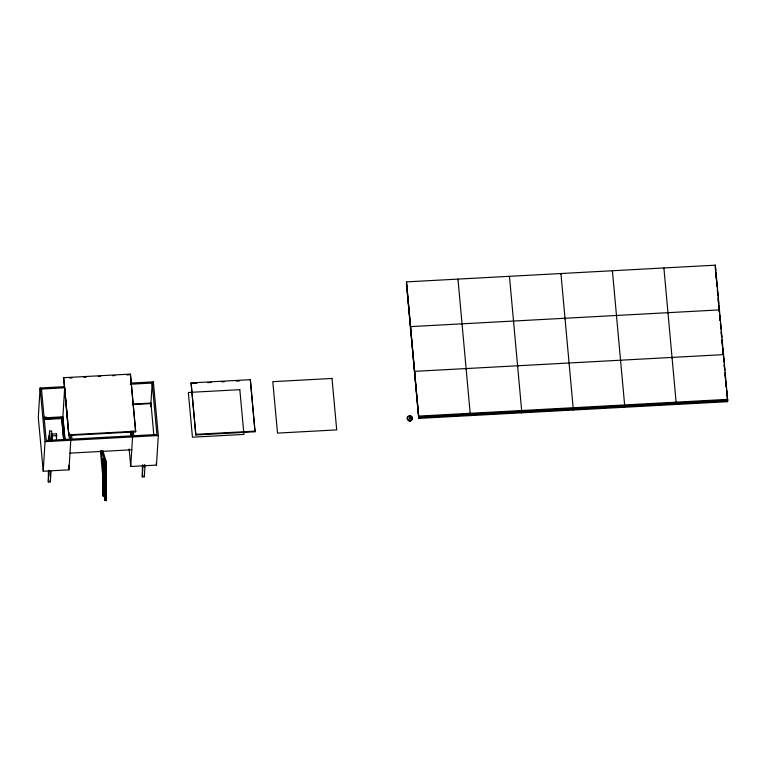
<?xml version="1.0" encoding="UTF-8"?>
<svg xmlns="http://www.w3.org/2000/svg" width="766" height="766" viewBox="0 0 766 766"><rect width="100%" height="100%" fill="white"/><g stroke="black" fill="none" stroke-linecap="round" stroke-linejoin="round"><path stroke-width="1.15" d="M105.181 496.866L106.196 496.751L105.21 497.029M106.215 471.722L105.22 471.684M105.181 471.349L106.206 471.301L105.201 471.061M105.143 497.297L106.215 497.335L105.153 497.498M106.244 472.603L105.21 472.296M106.263 473.216L105.22 472.919M105.124 498.283L106.139 497.919L106.11 498.676M105.133 497.795L106.206 497.756L105.124 497.613M105.143 498.522L106.129 498.302L105.095 498.561M105.239 474.154L106.302 474.039L105.258 474.499M105.239 473.886L106.273 473.828M105.076 498.762L106.129 498.762L105.124 498.992M106.292 475.044L105.268 475.102M106.139 499.317L105.057 499.097L105.066 500.102M106.101 500.026L105.028 500.121M105.268 476.126L106.33 475.868L105.287 476.308M106.062 499.796L105.019 500.026M106.321 476.845L105.296 476.902M104.387 494.108L104.98 500.543C106.8 500.715 104.607 499.365 106.062 500.753M106.321 477.362L105.287 477.122L106.33 477.438M106.33 477.955L105.296 477.716L106.34 478.022M106.369 478.3L105.315 478.664M106.35 479.114L105.306 478.903L106.359 479.19M106.34 478.913L105.306 479.066M105.315 479.545L106.35 479.401L105.335 479.822M104.559 486.554L104.616 477.725M105.325 480.32L106.359 479.976L105.335 480.397M106.369 480.904L105.344 480.962M106.369 481.393L105.335 481.192L106.378 481.469M105.335 481.814L106.369 481.67L105.354 482.092M105.354 482.647L106.388 482.59M106.388 483.145L105.354 482.877M106.378 483.068L105.382 482.934M105.382 483.461L106.417 483.451L105.382 483.509M106.378 483.356L105.344 483.557M106.388 484.236L105.382 483.997M410.317 420.86L409.36 420.323L409.37 421.31L410.317 420.821L409.657 421.137M105.344 484.552L106.417 484.543L105.392 484.6M106.378 484.438L105.344 484.639M106.388 485.223L105.344 485.022L106.388 485.309M105.382 485.577L106.417 485.577L105.392 485.682M106.388 486.362L105.354 486.075M106.378 486.803L105.344 486.601L106.388 486.879M106.388 486.582L105.344 486.745M105.382 487.157L106.417 487.205L105.382 487.262M106.388 487.913L105.354 487.971M106.378 487.827L105.344 487.626M106.369 488.335L105.335 488.143L106.378 488.421M106.407 488.134L105.382 488.229M106.369 488.832L105.335 488.641L106.378 488.919M105.344 489.474L106.369 489.417M105.335 489.388L106.359 489.081M105.335 489.962L106.369 489.905M105.325 489.876L106.35 489.579M105.335 490.163L106.388 490.135L105.335 490.451M64.679 386.658L40.11 387.989L38.3 417.556L43.231 471.234L68.969 469.836L70.778 440.278L70.242 434.437M41.354 391.407L41.498 389.042L64.66 387.788L66.278 405.319M43.231 471.234L45.041 441.666L40.11 387.989M48.315 440.718L48.603 435.988L48.938 439.665M48.967 440.527L49.551 431.067L51.609 430.952L52.203 441.321M48.402 471.224L48.306 481.986L50.364 481.871L51.016 471.234M48.306 481.986L49.024 470.161M51.772 440.584L52.059 435.844L56.665 435.595L56.502 433.815L51.897 434.063M50.173 475.839L50.384 472.296M56.282 437.357L56.502 433.815M56.378 440.326L56.665 435.595M63.635 377.705L68.844 435.471L135.63 431.852L135.668 431.21L130.421 374.095L63.635 377.705L68.844 435.471M63.607 439.627L61.701 418.016L44.543 418.945M64.899 439.56L62.86 417.346L64.66 387.788M103.008 495.975L103.324 477.208L102.654 458.729L104.205 458.642C104.31 470.946 106.244 484.648 103.841 496.607L103.008 495.975L102.759 493.294L102.797 462.999M103.841 496.607L103.726 459.696L104.444 459.456L104.511 461.544M105.938 461.707L104.904 461.754M130.421 374.095L135.63 431.852M131.13 383.067L153.363 381.861L158.294 435.538L156.484 465.106L130.747 466.494L132.556 436.936L132.02 431.095M142.457 464.952L142.285 476.902L144.343 476.787L145.071 464.962M142.285 476.902L143.012 465.077M144.372 467.203L144.515 464.838M150.73 406.698L152.175 383.048L130.172 384.245M153.143 385.413L153.363 381.861M191.098 383.536L191.136 382.895L250.338 379.687L255.03 431.775L195.828 434.973L191.098 383.536L197.025 383.211M195.828 434.973L191.136 382.895M250.338 379.687L255.03 431.775M406.487 281.888L418.772 416.848L727.652 400.13L715.367 265.17L406.487 281.888L418.676 418.389L727.556 401.681L727.7 399.364L418.82 416.082L418.676 418.389M410.461 328.93L410.509 328.164M410.557 327.388L410.595 326.613L719.475 309.895L719.437 310.67M414.569 373.664L414.617 372.889M414.665 372.123L414.712 371.347L723.592 354.629L723.544 355.405M457.924 279.868L457.972 279.102L470.257 414.061M462.032 324.602L462.08 323.827M466.14 369.336L466.188 368.561M470.161 415.603L470.209 414.837M509.4 277.081L509.447 276.315L521.732 411.275M513.517 321.816L513.555 321.04M517.625 366.55L517.672 365.775M521.636 412.817L521.684 412.051M560.884 274.295L560.932 273.529L573.217 408.489M564.992 319.029L565.04 318.254M569.1 363.764L569.148 362.988M573.121 410.03L573.169 409.264M612.36 271.509L612.407 270.743L624.692 405.702M616.477 316.243L616.515 315.468M620.584 360.978L620.632 360.202M624.596 407.253L624.644 406.478M663.844 268.722L663.892 267.956L676.177 402.916M667.952 313.457L668 312.681M672.06 358.191L672.108 357.416M676.081 404.467L676.129 403.692M715.367 265.17L715.549 271.011M719.389 311.446L719.341 312.212L718.901 307.501M105.315 491.408L106.378 491.188M105.306 491.877L106.369 491.667M105.296 492.347L106.33 492.289M106.024 464.33L104.999 463.947M106.014 464.273L104.999 463.985M106.311 492.653L105.277 492.481L106.321 492.749M106.311 492.423L105.315 492.519M106.053 464.55L105.028 464.646M105.306 492.978L106.34 492.978L105.277 493.256M105.028 465.632L106.072 465.201L105.038 465.69M106.302 493.649L105.258 493.428M106.311 494.396L105.239 494.309L106.282 494.53M106.12 467.566L105.105 467.231M105.229 494.932L106.292 494.692L105.239 495.018M105.229 495.2L105.21 495.87M106.254 495.085L105.22 495.353L106.254 495.391M106.244 495.813L105.201 495.554M106.168 469.472L105.143 469.529M106.263 496.033L105.181 496.014L105.181 496.694M105.162 470.726L106.215 470.305M409.159 418.629L409.753 418.112L410.442 418.6M105.229 473.512L106.263 473.474M105.038 499.489L106.072 499.71M105.277 476.529L106.302 476.576M102.759 493.294C105.076 483.882 103.151 472.919 103.515 463.009M69.553 378.031L71.937 377.897M83.867 377.255L86.252 377.121M98.182 376.479L100.566 376.355M112.487 375.704L114.871 375.579M126.802 374.928L129.186 374.804M207.682 382.636L211.225 382.445M221.881 381.87L224.256 381.746M236.091 381.104L239.643 380.913M132.422 404.084L150.959 403.079L153.822 435.174M132.394 404.611L150.921 403.605M44.15 417.24L46.487 417.116M44.351 417.824L62.889 416.819L65.033 440.201M44.323 418.351L62.86 417.346M44.514 419.462L61.673 418.533M68.883 434.82L135.668 431.21M409.934 416.589C409.37 419.845 409.216 412.118 410.499 417.863C408.604 419.509 409.398 415.948 412.434 417.757L412.386 418.533L410.452 418.638M52.347 438.956L50.288 439.071L49.551 431.067M45.041 441.666L158.294 435.538M195.866 434.332L255.068 431.134M69.993 453.127L131.771 449.786M104.856 460.854L105.909 461.036L104.865 460.95L101.792 450.561M104.885 461.515L105.909 461.371M104.885 461.611L105.928 461.649M104.932 462.415L105.967 461.927M104.913 462.271L105.957 462.358L104.923 462.367M105.976 462.97L104.932 462.827L105.976 463.018M104.932 462.932L105.967 462.875M104.952 463.401L105.986 463.296L104.961 463.679M104.952 463.583L105.976 463.43M104.98 464.234L106.005 464.081M104.99 464.703L106.053 464.589M104.999 464.885L106.024 464.732M105.019 465.536L106.043 465.383M106.062 465.9L105.028 466.082L106.072 466.226M105.038 466.178L106.062 466.025M105.047 466.638L106.081 466.666M105.066 467.365L106.101 467.308M105.076 467.461L106.11 467.509M106.12 467.825L105.086 467.921L106.12 467.949M105.095 468.103L106.129 468.141M105.105 468.562L106.139 468.581M106.148 469.213L105.124 469.366L106.168 469.414M106.206 469.74L105.133 469.826L106.177 470.046M105.143 469.998L106.168 469.845M105.153 470.448L106.215 470.372M105.162 470.63L106.187 470.477M105.172 471.253L106.196 471.1M105.201 472.392L106.235 472.536M105.201 472.488L106.225 472.43M105.21 473.005L106.254 472.861M105.21 473.11L106.244 473.053M105.229 473.714L106.263 473.761M105.239 474.326L106.282 474.441M105.248 474.93L106.273 474.776M105.258 475.035L106.282 474.977M105.258 475.437L106.321 475.284L105.268 475.638M105.258 475.533L106.292 475.475M105.277 476.73L106.311 476.778M105.287 477.314L106.311 477.161M105.296 477.907L106.321 477.85M105.306 478.491L106.35 478.606M105.325 480.215L106.388 480.043M105.325 480.78L106.359 480.722L105.335 480.885M105.335 481.345L106.359 481.287M105.344 482.015L106.369 481.852M105.344 482.465L106.378 482.264M105.344 482.57L106.378 482.513M105.344 483.011L106.388 482.819M105.344 484.102L106.378 484.15M105.344 485.175L106.378 485.117M105.344 486.228L106.417 486.094M105.354 486.333L106.378 486.276M106.397 489.206L105.363 489.177M106.397 489.685L105.344 489.675M105.325 490.364L106.388 490.221M105.354 490.738L106.388 490.709M105.306 491.322L106.35 491.351M106.321 491.542L105.315 491.6M105.296 491.791L106.33 491.734M105.335 492.174L106.33 491.963M105.296 492.251L106.321 492.193M105.268 493.62L106.311 493.39M105.258 494.147L106.292 494.099M105.248 494.06L106.321 493.955M105.239 494.396L106.273 494.223M106.225 495.535L105.201 495.669L106.273 495.612M106.215 496.033L105.229 496.109M105.22 496.617L106.206 496.33L105.181 496.397M105.133 498.053L106.148 497.938L105.114 498.187M105.105 499.346L106.091 499.346M105.086 499.719L106.072 499.614M102.654 458.729L103.726 459.696M105.057 499.097L106.091 499.25M102.912 450.82L105.89 460.797M105.335 478.329L106.34 478.539M106.369 488.584L105.373 488.679M105.344 491.121L106.34 491.265M105.306 493.495L104.588 485.089M715.272 266.712L715.597 270.245M715.817 272.6L717.11 286.723M717.33 289.079L717.866 294.958M718.087 297.313L718.632 303.202M718.843 305.557L719.494 312.624M719.705 314.97L720.251 320.858M720.471 323.214L721.007 329.102M721.227 331.458L721.764 337.337M721.984 339.692L722.52 345.581M722.74 347.936L723.276 353.815M723.497 356.171L724.033 362.059M724.253 364.415L724.789 370.304M725.009 372.649L725.555 378.538M725.766 380.894L726.312 386.782M726.522 389.138L727.604 400.905L418.724 417.623L406.392 283.43M715.875 274.544L716.306 279.255M716.631 282.788L716.957 286.312M717.388 291.023L717.828 295.733M718.144 299.267L718.585 303.978M719.667 315.745L720.097 320.456M720.423 323.989L720.854 328.691M721.179 332.224L721.61 336.935M721.936 340.468L722.472 346.347M722.692 348.702L723.228 354.591M723.449 356.946L723.88 361.657M724.205 365.181L724.636 369.892M725.067 374.603L725.507 379.314M725.823 382.837L726.264 387.548M726.589 391.081L727.02 395.792M727.346 399.325L727.556 401.681M152.175 383.048L156.906 434.494L133.744 435.749L133.313 431.067M156.274 462.769L156.484 465.106M144.171 474.949L144.343 476.787M130.737 431.21L131.168 435.883L71.966 439.09L71.535 434.408M130.507 431.995L130.938 436.677M129.138 448.991L130.747 466.494M101.438 450.734L102.96 467.317M103.506 473.244L103.831 476.797M100.403 450.791L103.783 487.511M66.489 407.665L67.025 413.506M67.245 415.842L67.781 421.693M67.992 424.029L68.528 429.87M68.748 432.215L69.39 439.224L46.228 440.479L41.498 389.042M68.547 465.173L68.969 469.836M61.701 418.016L63.75 440.268M50.192 480.043L50.364 481.871M105.938 462.214L104.904 462.176M103.372 458.489L103.429 460.117M102.893 459.533L103.017 463.009M104.31 461.936L104.339 462.913M411.026 416.714A2.585 2.241 3.5 0 1 411.773 420.161A2.585 2.241 3.5 0 1 407.751 419.998A2.585 2.241 3.5 0 1 408.709 416.627M104.444 459.456A60.198 3.964 86.9 0 1 104.549 495.889M331.994 378.461L272.792 381.669L277.522 433.106L336.714 429.898L331.994 378.461M239.825 389.674L188.34 392.46L192.448 437.195L243.933 434.408L239.825 389.674M408.422 419.749A2.585 2.241 3.5 0 0 412.434 418.083A2.585 2.241 3.5 0 0 408.709 415.871A2.585 2.241 3.5 0 0 408.422 419.749"/></g></svg>
